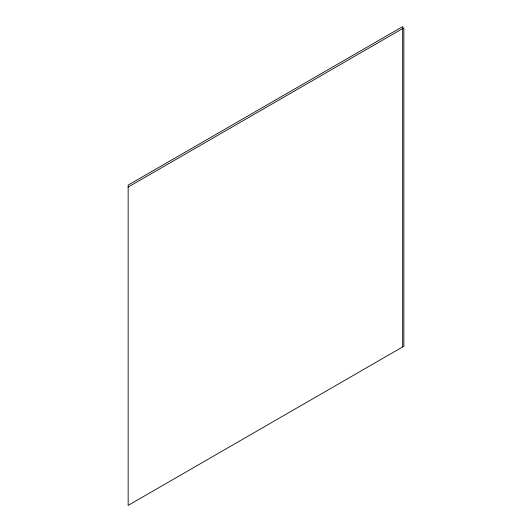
<?xml version="1.0" encoding="UTF-8"?>
<svg xmlns="http://www.w3.org/2000/svg" width="532" height="532" viewBox="0 0 532 532"><rect width="100%" height="100%" fill="white"/><g stroke="black" fill="none" stroke-linecap="round" stroke-linejoin="round"><path stroke-width="0.8" d="M128.152 187.058L403.848 27.883L403.848 346.232L128.152 505.4L128.152 185.096L402.677 26.6L402.677 346.904"/></g></svg>
